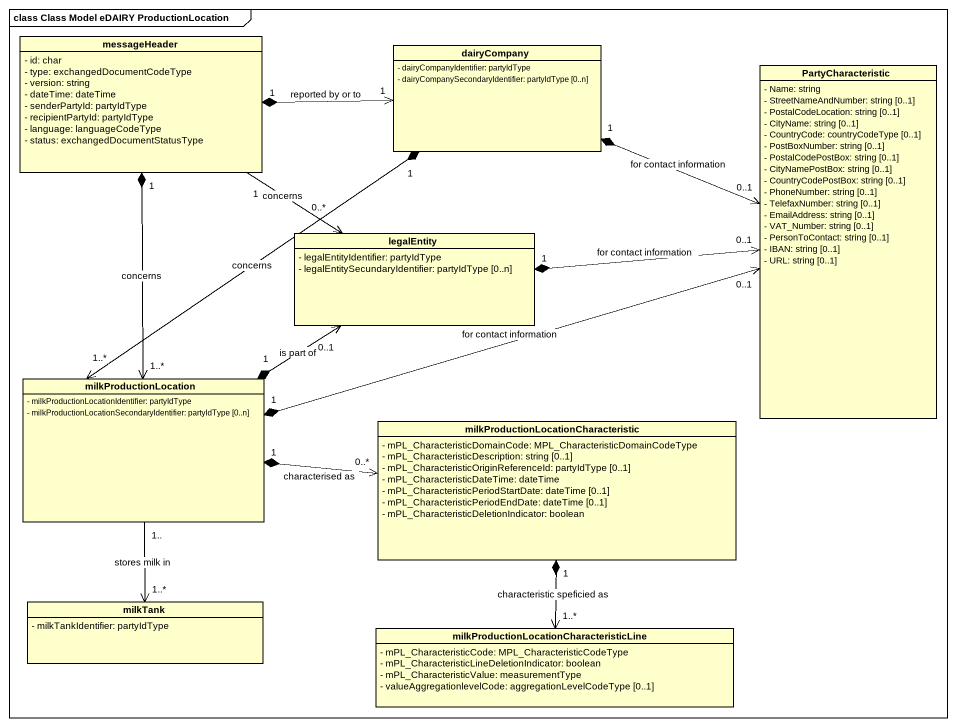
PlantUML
@startuml
mainframe class Class Model eDAIRY ProductionLocation
hide circle
hide empty members
skinparam classAttributeIconSize 0
class messageHeader {
  - id: char
  - type: exchangedDocumentCodeType
  - version: string
  - dateTime: dateTime
  - senderPartyId: partyIdType
  - recipientPartyId: partyIdType
  - language: languageCodeType
  - status: exchangedDocumentStatusType
}
class dairyCompany {
  - dairyCompanyIdentifier: partyIdType
  - dairyCompanySecondaryIdentifier: partyIdType [0..n]
}
class PartyCharacteristic {
  - Name: string
  - StreetNameAndNumber: string [0..1]
  - PostalCodeLocation: string [0..1]
  - CityName: string [0..1]
  - CountryCode: countryCodeType [0..1]
  - PostBoxNumber: string [0..1]
  - PostalCodePostBox: string [0..1]
  - CityNamePostBox: string [0..1]
  - CountryCodePostBox: string [0..1]
  - PhoneNumber: string [0..1]
  - TelefaxNumber: string [0..1]
  - EmailAddress: string [0..1]
  - VAT_Number: string [0..1]
  - PersonToContact: string [0..1]
  - IBAN: string [0..1]
  - URL: string [0..1]
}
class legalEntity {
  - legalEntityIdentifier: partyIdType
  - legalEntitySecundaryIdentifier: partyIdType [0..n]
}
class milkProductionLocation {
  - milkProductionLocationIdentifier: partyIdType
  - milkProductionLocationSecondaryIdentifier: partyIdType [0..n]
}
class "milkProductionLocationCharacteristic" as milkProductionLocationCharac {
  - mPL_CharacteristicDomainCode: MPL_CharacteristicDomainCodeType
  - mPL_CharacteristicDescription: string [0..1]
  - mPL_CharacteristicOriginReferenceId: partyIdType [0..1]
  - mPL_CharacteristicDateTime: dateTime
  - mPL_CharacteristicPeriodStartDate: dateTime [0..1]
  - mPL_CharacteristicPeriodEndDate: dateTime [0..1]
  - mPL_CharacteristicDeletionIndicator: boolean
}
class milkTank {
  - milkTankIdentifier: partyIdType
}
class "milkProductionLocationCharacteristicLine" as milkProductionLocationCharac_2 {
  - mPL_CharacteristicCode: MPL_CharacteristicCodeType
  - mPL_CharacteristicLineDeletionIndicator: boolean
  - mPL_CharacteristicValue: measurementType
  - valueAggregationlevelCode: aggregationLevelCodeType [0..1]
}
messageHeader "1" *-right-> "1" dairyCompany : reported by or to
messageHeader "1" --> "0..*" legalEntity : concerns
messageHeader "1" *--> "1..*" milkProductionLocation : concerns
dairyCompany "1" *-right-> "0..1" PartyCharacteristic : for contact information
dairyCompany "1" *--> "1..*" milkProductionLocation : concerns
legalEntity "1" *-right-> "0..1" PartyCharacteristic : for contact information
milkProductionLocation "1" *-right-> "0..1" PartyCharacteristic : for contact information
milkProductionLocation "1" *-up-> "0..1" legalEntity : is part of
milkProductionLocation "1" *-right-> "0..*" milkProductionLocationCharac : characterised as
milkProductionLocation "1.." --> "1..*" milkTank : stores milk in
milkProductionLocationCharac "1" *--> "1..*" milkProductionLocationCharac_2 : characteristic speficied as
@enduml
